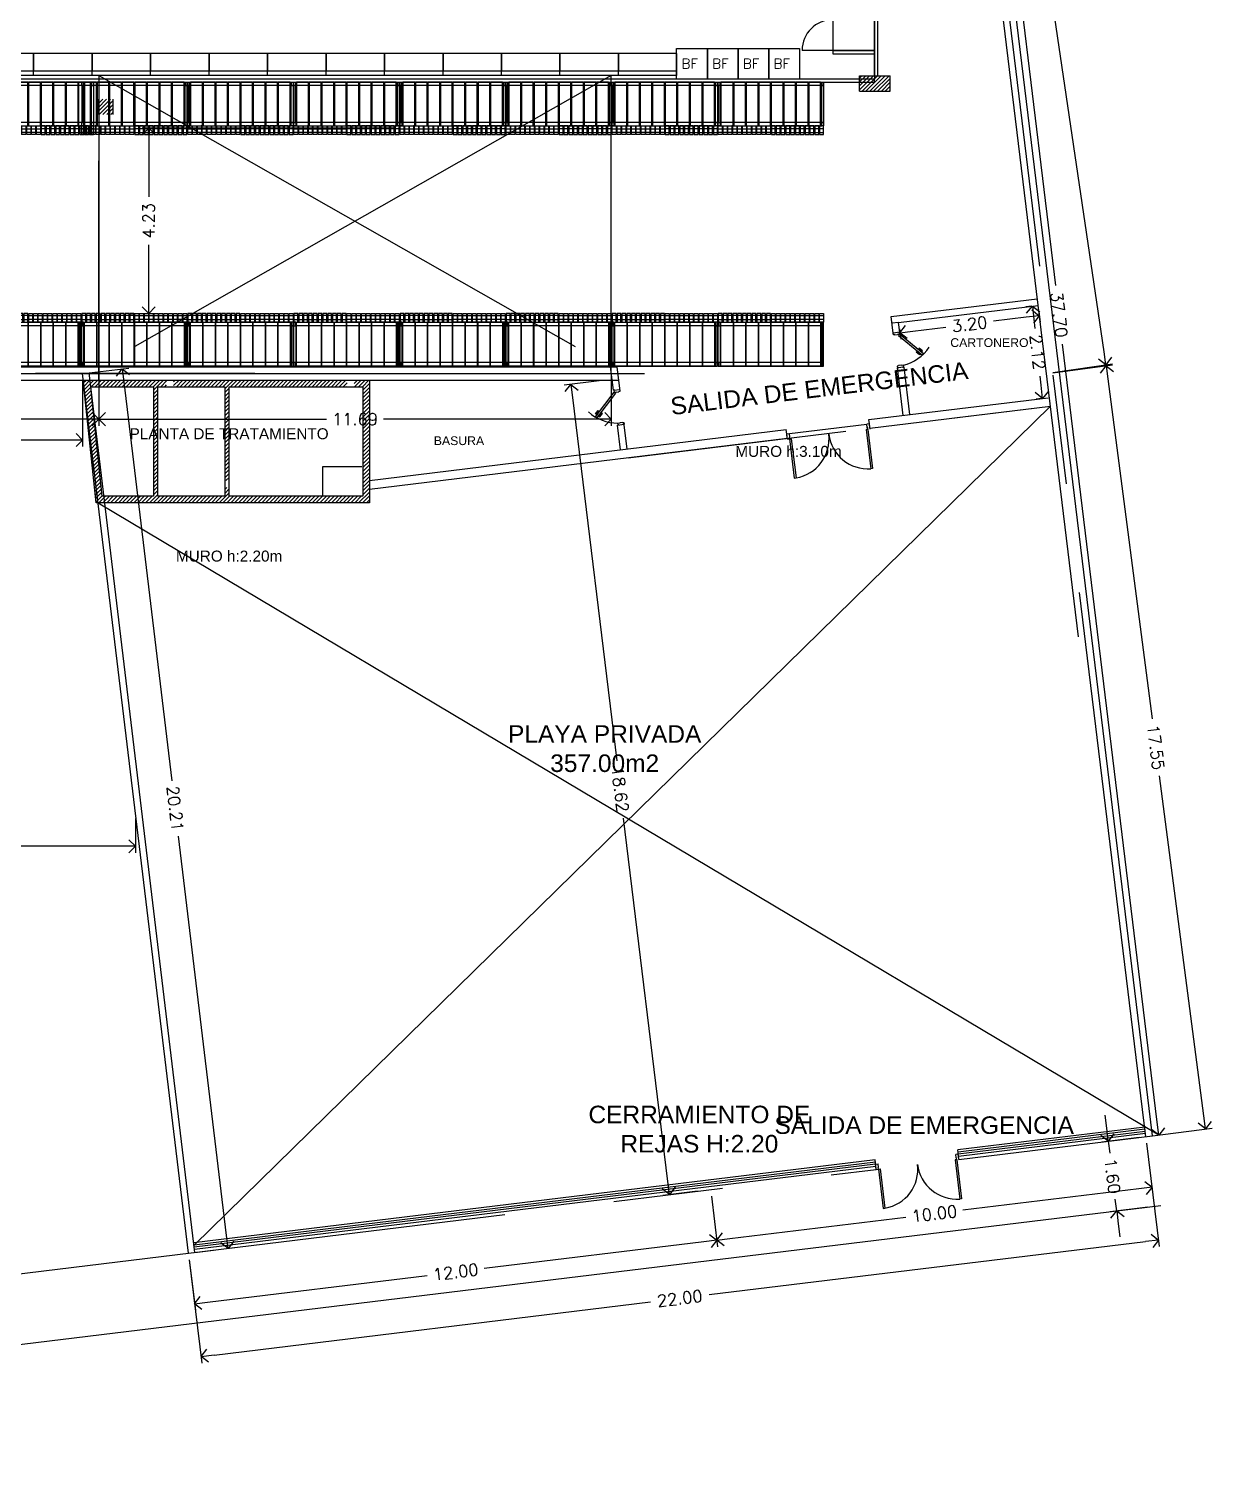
# Model space of a CAD drawing. Extents: x 26 to 214, y -151 to 101.
# Drawn here: x 170.16 to 197.15, y -151.23 to -118.26 of the extents above; entities that cross this region are included whole.
import ezdxf
from ezdxf.enums import TextEntityAlignment as Align

# ---------------------------------------------------------------- set-up
doc = ezdxf.new("R2010")
doc.units = 0
doc.header["$LTSCALE"] = 10
doc.header["$MEASUREMENT"] = 0
for name, pattern in [('CENTER', [2, 1.25, -0.25, 0.25, -0.25]), ('DASHDOT', [1, 0.5, -0.25, 0, -0.25]), ('DASHED', [0.75, 0.5, -0.25]), ('HIDDEN', [0.375, 0.25, -0.125]), ('TRACKS', [0.3, 0.15, 0.15])]:
    doc.linetypes.add(name, pattern=pattern)
doc.layers.get('0').update_dxf_attribs({"linetype": 'CONTINUOUS'})
doc.layers.get('DEFPOINTS').update_dxf_attribs({"linetype": 'CONTINUOUS'})
for name, color, linetype in [('00-COTAS-PARCIALES', 1, 'CONTINUOUS'), ('00-ESCAL', 1, 'CONTINUOUS'), ('00-M-A-300', 6, 'CONTINUOUS'), ('00-PROY', 1, 'DASHED'), ('00-TEXTOS', 4, 'CONTINUOUS'), ('05 TXT', 7, 'CONTINUOUS'), ('10-COL', 6, 'CONTINUOUS'), ('2004-CARP-HOJAS-PUERTAS', 3, 'CONTINUOUS'), ('2004-CARP-MANO-ABRIR', 1, 'CONTINUOUS'), ('2004-CARP-MARC-PUERTAS', 3, 'CONTINUOUS'), ('2005-10 PANEL DE CAMARA', 4, 'CONTINUOUS'), ('2005-RACKS', 1, 'CONTINUOUS'), ('A-MUROS-FACHADA', 1, 'CONTINUOUS'), ('A-PUERTAS', 1, 'CONTINUOUS'), ('A-VENTANAS', 1, 'CONTINUOUS'), ('ALMACEN-G', 230, 'CONTINUOUS'), ('EJE-MEDIANERA-PA', 1, 'CENTER'), ('EJES', 6, 'DASHDOT'), ('EQUIPAMIENTO', 1, 'CONTINUOUS'), ('implantaciones', 7, 'TRACKS'), ('MONTACARGA', 2, 'CONTINUOUS'), ('PANEL-CAMARA', 4, 'CONTINUOUS'), ('PERECEDEROS-G', 103, 'CONTINUOUS'), ('SUPERF-COTAS', 1, 'CONTINUOUS'), ('SUPERF-EX-POLI', 2, 'CONTINUOUS'), ('X-CHECK-OUT', 1, 'CONTINUOUS')]:
    doc.layers.add(name, color=color, linetype=linetype)
doc.styles.add('ARIAL', font='arial.ttf')
doc.styles.add('GABY', font='arial.ttf')
doc.styles.add('ROMANS', font='romans.shx')
doc.styles.add('SIMPLEX2', font='ROMANS.SHX')
doc.dimstyles.new('COTA1502', dxfattribs={"dimscale": 1.5, "dimtxt": 0.18, "dimasz": 0.2, "dimexe": 0.1, "dimexo": 0.1, "dimgap": 0.09, "dimtad": 0, "dimzin": 0, "dimdsep": 46, "dimtxsty": 'ROMANS', "dimblk": 'OPEN90', "dimcen": 0.1, "dimclrd": 256, "dimclre": 256, "dimclrt": 2, "dimadec": 0, "dimazin": 0, "dimtfac": 1, "dimtix": 1, "dimtmove": 2, "dimatfit": 3, "dimldrblk": 'OPEN90', "dimfxl": 0, "dimtolj": 1, "dimtzin": 0, "dimarcsym": 0})

# ---------------------------------------------------------------- blocks, each defined once
blk = doc.blocks.new('_Open90')
at = {"color": 0, "linetype": 'ByBlock', "lineweight": -2}
for p, q in [((0, 0), (-1, 0)), ((-0.5, 0.5), (0, 0)), ((0, 0), (-0.5, -0.5))]:
    blk.add_line(p, q, dxfattribs=at)
blk = doc.blocks.new('*D59')
at = {"layer": '00-COTAS-PARCIALES', "lineweight": -2, "transparency": 16777216}
for p, q in [((191.414, -106.367), (193.573, -124.111)), ((195.896, -143.195), (193.736, -125.451))]:
    blk.add_line(p, q, dxfattribs=at)
at = {"layer": 'DEFPOINTS', "color": 0, "transparency": 16777216}
for p in [(191.378, -106.069), (195.932, -143.493), (195.932, -143.493)]:
    blk.add_point(p, dxfattribs=at)
at = {"layer": '00-COTAS-PARCIALES', "lineweight": -2, "transparency": 16777216, "xscale": 0.3, "yscale": 0.3, "zscale": 0.3}
for p, rotation in [((191.378, -106.069), 96.93869520786735), ((195.932, -143.493), 276.9386952078673)]:
    blk.add_blockref('_Open90', p, dxfattribs=dict(at, rotation=rotation))
at = {"layer": '00-COTAS-PARCIALES', "color": 2, "transparency": 16777216, "insert": (193.655, -124.781), "char_height": 0.27, "attachment_point": 5, "rotation": 276.9387, "style": 'ROMANS'}
blk.add_mtext('\\A1;37.70', dxfattribs=at)
blk = doc.blocks.new('*D57')
at = {"layer": '00-COTAS-PARCIALES', "lineweight": -2, "transparency": 16777216}
for p, q in [((148.752, -126.366), (148.752, -127.789)), ((171.382, -126.273), (171.382, -127.789)), ((149.052, -127.639), (159.392, -127.639)), ((171.082, -127.639), (160.742, -127.639))]:
    blk.add_line(p, q, dxfattribs=at)
at = {"layer": 'DEFPOINTS', "color": 0, "transparency": 16777216}
for p in [(148.752, -126.216), (171.382, -126.123), (148.752, -127.639)]:
    blk.add_point(p, dxfattribs=at)
at = {"layer": '00-COTAS-PARCIALES', "lineweight": -2, "transparency": 16777216, "xscale": 0.3, "yscale": 0.3, "zscale": 0.3, "rotation": 180}
blk.add_blockref('_Open90', (148.752, -127.639), dxfattribs=at)
at = {"layer": '00-COTAS-PARCIALES', "lineweight": -2, "transparency": 16777216, "xscale": 0.3, "yscale": 0.3, "zscale": 0.3}
blk.add_blockref('_Open90', (171.382, -127.639), dxfattribs=at)
at = {"layer": '00-COTAS-PARCIALES', "color": 2, "transparency": 16777216, "insert": (160.067, -127.639), "char_height": 0.27, "attachment_point": 5, "style": 'ROMANS'}
blk.add_mtext('\\A1;22.63', dxfattribs=at)
blk = doc.blocks.new('*D55')
at = {"layer": '00-COTAS-PARCIALES', "lineweight": -2, "transparency": 16777216}
for p, q in [((148.752, -135.633), (148.752, -137.056)), ((172.585, -136.273), (172.585, -137.056)), ((149.052, -136.906), (159.994, -136.906)), ((172.285, -136.906), (161.344, -136.906))]:
    blk.add_line(p, q, dxfattribs=at)
at = {"layer": 'DEFPOINTS', "color": 0, "transparency": 16777216}
for p in [(148.752, -135.483), (172.585, -136.123), (148.752, -136.906)]:
    blk.add_point(p, dxfattribs=at)
at = {"layer": '00-COTAS-PARCIALES', "lineweight": -2, "transparency": 16777216, "xscale": 0.3, "yscale": 0.3, "zscale": 0.3, "rotation": 180}
blk.add_blockref('_Open90', (148.752, -136.906), dxfattribs=at)
at = {"layer": '00-COTAS-PARCIALES', "lineweight": -2, "transparency": 16777216, "xscale": 0.3, "yscale": 0.3, "zscale": 0.3}
blk.add_blockref('_Open90', (172.585, -136.906), dxfattribs=at)
at = {"layer": '00-COTAS-PARCIALES', "color": 2, "transparency": 16777216, "insert": (160.669, -136.906), "char_height": 0.27, "attachment_point": 5, "style": 'ROMANS'}
blk.add_mtext('\\A1;23.83', dxfattribs=at)
blk = doc.blocks.new('*D8')
at = {"layer": 'DEFPOINTS', "color": 0, "transparency": 16777216}
for p in [(171.752, -125.973), (171.752, -127.164), (151.752, -129.729)]:
    blk.add_point(p, dxfattribs=at)
at = {"layer": 'SUPERF-COTAS', "lineweight": -2, "transparency": 16777216}
for p, q in [((171.752, -126.123), (171.752, -127.314)), ((151.752, -129.579), (151.752, -127.014)), ((152.052, -127.164), (161.077, -127.164)), ((171.452, -127.164), (162.427, -127.164))]:
    blk.add_line(p, q, dxfattribs=at)
at = {"layer": 'SUPERF-COTAS', "lineweight": -2, "transparency": 16777216, "xscale": 0.3, "yscale": 0.3, "zscale": 0.3, "rotation": 180}
blk.add_blockref('_Open90', (151.752, -127.164), dxfattribs=at)
at = {"layer": 'SUPERF-COTAS', "lineweight": -2, "transparency": 16777216, "xscale": 0.3, "yscale": 0.3, "zscale": 0.3}
blk.add_blockref('_Open90', (171.752, -127.164), dxfattribs=at)
at = {"layer": 'SUPERF-COTAS', "color": 2, "transparency": 16777216, "insert": (161.752, -127.164), "char_height": 0.27, "attachment_point": 5, "style": 'ROMANS'}
blk.add_mtext('\\A1;20.00', dxfattribs=at)
blk = doc.blocks.new('*D4')
at = {"layer": 'DEFPOINTS', "color": 0, "transparency": 16777216}
for p in [(191.782, -106.003), (190.423, -106.203), (193.365, -126.123)]:
    blk.add_point(p, dxfattribs=at)
at = {"layer": 'SUPERF-COTAS', "lineweight": -2, "transparency": 16777216}
for p, q in [((190.572, -106.181), (191.931, -105.981)), ((191.826, -106.299), (193.154, -115.288)), ((194.68, -125.626), (193.353, -116.637)), ((193.513, -126.101), (194.872, -125.9))]:
    blk.add_line(p, q, dxfattribs=at)
at = {"layer": 'SUPERF-COTAS', "lineweight": -2, "transparency": 16777216, "xscale": 0.3, "yscale": 0.3, "zscale": 0.3}
for p, rotation in [((191.782, -106.003), 98.40084808204362), ((194.724, -125.922), 278.4008480820436)]:
    blk.add_blockref('_Open90', p, dxfattribs=dict(at, rotation=rotation))
at = {"layer": 'SUPERF-COTAS', "color": 2, "transparency": 16777216, "insert": (193.253, -115.962), "char_height": 0.27, "attachment_point": 5, "rotation": 278.4008, "style": 'ROMANS'}
blk.add_mtext('\\A1;20.14', dxfattribs=at)
blk = doc.blocks.new('*D131')
at = {"layer": '00-COTAS-PARCIALES', "lineweight": -2, "transparency": 16777216}
for p, q in [((195.477, -144.719), (191.462, -145.207)), ((186.146, -145.854), (190.16, -145.366))]:
    blk.add_line(p, q, dxfattribs=at)
at = {"layer": 'DEFPOINTS', "color": 0, "transparency": 16777216}
for p in [(195.775, -144.682), (195.775, -144.682), (185.848, -145.89)]:
    blk.add_point(p, dxfattribs=at)
at = {"layer": '00-COTAS-PARCIALES', "lineweight": -2, "transparency": 16777216, "xscale": 0.3, "yscale": 0.3, "zscale": 0.3}
for p, rotation in [((195.775, -144.682), 6.938695207867167), ((185.848, -145.89), 186.9386952078672)]:
    blk.add_blockref('_Open90', p, dxfattribs=dict(at, rotation=rotation))
at = {"layer": '00-COTAS-PARCIALES', "color": 2, "transparency": 16777216, "insert": (190.811, -145.286), "char_height": 0.27, "attachment_point": 5, "rotation": 6.9387, "style": 'ROMANS'}
blk.add_mtext('\\A1;10.00', dxfattribs=at)
blk = doc.blocks.new('*D132')
at = {"layer": '00-COTAS-PARCIALES', "lineweight": -2, "transparency": 16777216}
for p, q in [((183.161, -126.291), (182.37, -126.387)), ((182.555, -126.667), (183.564, -134.959)), ((184.732, -144.553), (183.722, -136.261)), ((185.41, -144.773), (184.619, -144.869))]:
    blk.add_line(p, q, dxfattribs=at)
at = {"layer": 'DEFPOINTS', "color": 0, "transparency": 16777216}
for p in [(183.309, -126.273), (184.768, -144.851), (185.559, -144.755)]:
    blk.add_point(p, dxfattribs=at)
at = {"layer": '00-COTAS-PARCIALES', "lineweight": -2, "transparency": 16777216, "xscale": 0.3, "yscale": 0.3, "zscale": 0.3}
for p, rotation in [((182.519, -126.369), 96.9386952078673), ((184.768, -144.851), 276.9386952078673)]:
    blk.add_blockref('_Open90', p, dxfattribs=dict(at, rotation=rotation))
at = {"layer": '00-COTAS-PARCIALES', "color": 2, "transparency": 16777216, "insert": (183.643, -135.61), "char_height": 0.27, "attachment_point": 5, "rotation": 276.9387, "style": 'ROMANS'}
blk.add_mtext('\\A1;18.62', dxfattribs=at)
blk = doc.blocks.new('*D133')
at = {"layer": '00-COTAS-PARCIALES', "lineweight": -2, "transparency": 16777216}
for p, q in [((195.652, -143.678), (195.94, -146.036)), ((195.624, -145.924), (185.672, -147.135)), ((173.814, -146.336), (174.101, -148.694)), ((174.38, -148.509), (184.332, -147.298))]:
    blk.add_line(p, q, dxfattribs=at)
at = {"layer": 'DEFPOINTS', "color": 0, "transparency": 16777216}
for p in [(195.634, -143.529), (195.921, -145.887), (173.795, -146.187)]:
    blk.add_point(p, dxfattribs=at)
at = {"layer": '00-COTAS-PARCIALES', "lineweight": -2, "transparency": 16777216, "xscale": 0.3, "yscale": 0.3, "zscale": 0.3}
for p, rotation in [((195.921, -145.887), 6.938695207867435), ((174.083, -148.545), 186.9386952078675)]:
    blk.add_blockref('_Open90', p, dxfattribs=dict(at, rotation=rotation))
at = {"layer": '00-COTAS-PARCIALES', "color": 2, "transparency": 16777216, "insert": (185.002, -147.216), "char_height": 0.27, "attachment_point": 5, "rotation": 6.9387, "style": 'ROMANS'}
blk.add_mtext('\\A1;22.00', dxfattribs=at)
blk = doc.blocks.new('*D134')
at = {"layer": '00-COTAS-PARCIALES', "lineweight": -2, "transparency": 16777216}
for p, q in [((171.531, -126.105), (172.434, -125.997)), ((172.321, -126.312), (173.416, -135.414)), ((174.663, -145.78), (173.568, -136.678)), ((173.944, -146.169), (174.848, -146.06))]:
    blk.add_line(p, q, dxfattribs=at)
at = {"layer": 'DEFPOINTS', "color": 0, "transparency": 16777216}
for p in [(171.382, -126.123), (172.286, -126.014), (173.795, -146.187)]:
    blk.add_point(p, dxfattribs=at)
at = {"layer": '00-COTAS-PARCIALES', "lineweight": -2, "transparency": 16777216, "xscale": 0.3, "yscale": 0.3, "zscale": 0.3}
for p, rotation in [((172.286, -126.014), 96.85837815689598), ((174.699, -146.078), 276.858378156896)]:
    blk.add_blockref('_Open90', p, dxfattribs=dict(at, rotation=rotation))
at = {"layer": '00-COTAS-PARCIALES', "color": 2, "transparency": 16777216, "insert": (173.492, -136.046), "char_height": 0.27, "attachment_point": 5, "rotation": 276.8584, "style": 'ROMANS'}
blk.add_mtext('\\A1;20.21', dxfattribs=at)
blk = doc.blocks.new('*D135')
at = {"layer": '00-COTAS-PARCIALES', "lineweight": -2, "transparency": 16777216}
for p, q in [((185.726, -144.886), (185.866, -146.039)), ((185.55, -145.927), (180.543, -146.536)), ((173.814, -146.336), (173.954, -147.489)), ((174.234, -147.304), (179.241, -146.695))]:
    blk.add_line(p, q, dxfattribs=at)
at = {"layer": 'DEFPOINTS', "color": 0, "transparency": 16777216}
for p in [(185.708, -144.737), (173.795, -146.187), (173.936, -147.34)]:
    blk.add_point(p, dxfattribs=at)
at = {"layer": '00-COTAS-PARCIALES', "lineweight": -2, "transparency": 16777216, "xscale": 0.3, "yscale": 0.3, "zscale": 0.3}
for p, rotation in [((185.848, -145.89), 6.938695207867482), ((173.936, -147.34), 186.9386952078675)]:
    blk.add_blockref('_Open90', p, dxfattribs=dict(at, rotation=rotation))
at = {"layer": '00-COTAS-PARCIALES', "color": 2, "transparency": 16777216, "insert": (179.892, -146.615), "char_height": 0.27, "attachment_point": 5, "rotation": 6.9387, "style": 'ROMANS'}
blk.add_mtext('\\A1;12.00', dxfattribs=at)
blk = doc.blocks.new('*D136')
at = {"layer": 'DEFPOINTS', "color": 0, "transparency": 16777216}
for p in [(171.752, -125.973), (183.442, -125.973), (183.442, -127.164)]:
    blk.add_point(p, dxfattribs=at)
at = {"layer": 'SUPERF-COTAS', "lineweight": -2, "transparency": 16777216}
for p, q in [((171.752, -126.123), (171.752, -127.314)), ((183.442, -126.123), (183.442, -127.314)), ((172.052, -127.164), (176.948, -127.164)), ((183.142, -127.164), (178.247, -127.164))]:
    blk.add_line(p, q, dxfattribs=at)
at = {"layer": 'SUPERF-COTAS', "lineweight": -2, "transparency": 16777216, "xscale": 0.3, "yscale": 0.3, "zscale": 0.3, "rotation": 180}
blk.add_blockref('_Open90', (171.752, -127.164), dxfattribs=at)
at = {"layer": 'SUPERF-COTAS', "lineweight": -2, "transparency": 16777216, "xscale": 0.3, "yscale": 0.3, "zscale": 0.3}
blk.add_blockref('_Open90', (183.442, -127.164), dxfattribs=at)
at = {"layer": 'SUPERF-COTAS', "color": 2, "transparency": 16777216, "insert": (177.597, -127.164), "char_height": 0.27, "attachment_point": 5, "style": 'ROMANS'}
blk.add_mtext('\\A1;11.69', dxfattribs=at)
blk = doc.blocks.new('*D137')
at = {"layer": 'DEFPOINTS', "color": 0, "transparency": 16777216}
for p in [(172.889, -120.523), (178.622, -120.523), (172.332, -124.753)]:
    blk.add_point(p, dxfattribs=at)
at = {"layer": 'SUPERF-COTAS', "lineweight": -2, "transparency": 16777216}
for p, q in [((178.472, -120.523), (172.739, -120.523)), ((172.889, -120.823), (172.889, -122.092)), ((172.889, -124.453), (172.889, -123.184)), ((172.482, -124.753), (173.039, -124.753))]:
    blk.add_line(p, q, dxfattribs=at)
at = {"layer": 'SUPERF-COTAS', "lineweight": -2, "transparency": 16777216, "xscale": 0.3, "yscale": 0.3, "zscale": 0.3}
for p, rotation in [((172.889, -120.523), 90), ((172.889, -124.753), 270)]:
    blk.add_blockref('_Open90', p, dxfattribs=dict(at, rotation=rotation))
at = {"layer": 'SUPERF-COTAS', "color": 2, "transparency": 16777216, "insert": (172.889, -122.638), "char_height": 0.27, "attachment_point": 5, "rotation": 90, "style": 'ROMANS'}
blk.add_mtext('\\A1;4.23', dxfattribs=at)
blk = doc.blocks.new('*D138')
at = {"layer": 'DEFPOINTS', "color": 0, "transparency": 16777216}
for p in [(193.365, -126.123), (194.727, -125.945), (195.634, -143.529)]:
    blk.add_point(p, dxfattribs=at)
at = {"layer": 'SUPERF-COTAS', "lineweight": -2, "transparency": 16777216}
for p, q in [((193.514, -126.104), (194.876, -125.926)), ((194.766, -126.243), (195.777, -133.998)), ((196.958, -143.054), (195.947, -135.299)), ((195.783, -143.509), (197.145, -143.332))]:
    blk.add_line(p, q, dxfattribs=at)
at = {"layer": 'SUPERF-COTAS', "lineweight": -2, "transparency": 16777216, "xscale": 0.3, "yscale": 0.3, "zscale": 0.3}
for p, rotation in [((194.727, -125.945), 97.42832276252513), ((196.997, -143.351), 277.4283227625251)]:
    blk.add_blockref('_Open90', p, dxfattribs=dict(at, rotation=rotation))
at = {"layer": 'SUPERF-COTAS', "color": 2, "transparency": 16777216, "insert": (195.862, -134.648), "char_height": 0.27, "attachment_point": 5, "rotation": 277.4283, "style": 'ROMANS'}
blk.add_mtext('\\A1;17.55', dxfattribs=at)
blk = doc.blocks.new('RACK MAYORISTA')
at = {"layer": '2005-RACKS'}
for points in [[(0.2, 2.31), (0, 2.31), (0, 2.4), (0.2, 2.4)], [(1.2, 2.064), (0.2, 2.064), (0.2, 2.334), (1.2, 2.334)], [(0.28, 2.36), (1.12, 2.36), (1.12, 2.4), (0.28, 2.4)], [(0.2, 2.2), (0, 2.2), (0, 2.29), (0.2, 2.29)], [(0.2, 2.09), (0, 2.09), (0, 2.18), (0.2, 2.18)], [(0.2, 1.98), (0, 1.98), (0, 2.07), (0.2, 2.07)], [(1.2, 1.779), (0.2, 1.779), (0.2, 2.049), (1.2, 2.049)], [(0.2, 1.87), (0, 1.87), (0, 1.96), (0.2, 1.96)], [(0.2, 1.76), (0, 1.76), (0, 1.85), (0.2, 1.85)], [(0.2, 1.65), (0, 1.65), (0, 1.74), (0.2, 1.74)], [(1.2, 1.493), (0.2, 1.493), (0.2, 1.763), (1.2, 1.763)], [(0.2, 1.54), (0, 1.54), (0, 1.63), (0.2, 1.63)], [(0.2, 1.43), (0, 1.43), (0, 1.52), (0.2, 1.52)], [(0.2, 1.32), (0, 1.32), (0, 1.41), (0.2, 1.41)], [(1.2, 1.208), (0.2, 1.208), (0.2, 1.478), (1.2, 1.478)], [(0.2, 1.21), (0, 1.21), (0, 1.3), (0.2, 1.3)], [(0.2, 1.19), (0, 1.19), (0, 1.1), (0.2, 1.1)], [(0.2, 1.08), (0, 1.08), (0, 0.99), (0.2, 0.99)], [(1.2, 0.922), (0.2, 0.922), (0.2, 1.192), (1.2, 1.192)], [(0.2, 0.97), (0, 0.97), (0, 0.88), (0.2, 0.88)], [(0.2, 0.86), (0, 0.86), (0, 0.77), (0.2, 0.77)], [(0.2, 0.75), (0, 0.75), (0, 0.66), (0.2, 0.66)], [(1.2, 0.637), (0.2, 0.637), (0.2, 0.907), (1.2, 0.907)], [(0.2, 0.64), (0, 0.64), (0, 0.55), (0.2, 0.55)], [(0.2, 0.53), (0, 0.53), (0, 0.44), (0.2, 0.44)], [(0.2, 0.42), (0, 0.42), (0, 0.33), (0.2, 0.33)], [(1.2, 0.351), (0.2, 0.351), (0.2, 0.621), (1.2, 0.621)], [(1.2, 0.061), (0.2, 0.061), (0.2, 0.336), (1.2, 0.336)], [(0.2, 0.31), (0, 0.31), (0, 0.22), (0.2, 0.22)], [(0.2, 0.2), (0, 0.2), (0, 0.11), (0.2, 0.11)], [(0.2, 0.09), (0, 0.09), (0, 0), (0.2, 0)], [(0.28, 0.04), (1.12, 0.04), (1.12, 0), (0.28, 0)]]:
    blk.add_lwpolyline(points, close=True, dxfattribs=at)
at = {"layer": '2005-RACKS', "linetype": 'HIDDEN'}
for points in [[(0.045, 1.21), (0.045, 2.4), (0.135, 2.4), (0.135, 1.21)], [(0.2, 2.36), (0.28, 2.36), (0.28, 0.04), (0.2, 0.04)], [(1.2, 2.36), (1.12, 2.36), (1.12, 0.04), (1.2, 0.04)], [(0.045, 1.19), (0.045, 0), (0.135, 0), (0.135, 1.19)]]:
    blk.add_lwpolyline(points, close=True, dxfattribs=at)
at = {"layer": '2005-RACKS', "color": 2}
for points in [[(0.2, 2.36), (0.28, 2.36), (0.28, 2.4), (0.2, 2.4)], [(1.12, 2.36), (1.2, 2.36), (1.2, 2.4), (1.12, 2.4)], [(0.2, 0), (0.28, 0), (0.28, 0.04), (0.2, 0.04)], [(1.12, 0), (1.2, 0), (1.2, 0.04), (1.12, 0.04)]]:
    blk.add_lwpolyline(points, close=True, dxfattribs=at)
at = {"layer": '2005-RACKS'}
for p in [(0.2, 2.05), (0.2, 0.345), (0.2, 0.315)]:
    blk.add_point(p, dxfattribs=at)
blk = doc.blocks.new('*D168')
at = {"lineweight": -2, "transparency": 16777216}
for p, q in [((194.741, -143.335), (194.704, -143.038)), ((195.485, -143.547), (194.628, -143.651)), ((194.777, -143.633), (194.81, -143.904)), ((194.97, -145.221), (194.937, -144.951)), ((195.679, -145.135), (194.821, -145.24)), ((195.006, -145.519), (195.043, -145.817))]:
    blk.add_line(p, q, dxfattribs=at)
at = {"layer": 'DEFPOINTS', "color": 0, "transparency": 16777216}
for p in [(194.777, -143.633), (195.634, -143.529), (195.828, -145.117)]:
    blk.add_point(p, dxfattribs=at)
at = {"lineweight": -2, "transparency": 16777216, "xscale": 0.3, "yscale": 0.3, "zscale": 0.3}
for p, rotation in [((194.777, -143.633), 276.9386952078668), ((194.97, -145.221), 96.93869520786683)]:
    blk.add_blockref('_Open90', p, dxfattribs=dict(at, rotation=rotation))
at = {"color": 2, "transparency": 16777216, "insert": (194.873, -144.427), "char_height": 0.27, "attachment_point": 5, "rotation": 276.9387, "style": 'ROMANS'}
blk.add_mtext('\\A1;1.60', dxfattribs=at)
blk = doc.blocks.new('*D170')
at = {"layer": '00-COTAS-PARCIALES', "lineweight": -2, "transparency": 16777216}
for p, q in [((193.027, -124.586), (192.898, -124.6)), ((193.08, -124.882), (193.103, -125.093)), ((193.246, -126.39), (193.223, -126.179)), ((193.258, -126.691), (193.13, -126.705))]:
    blk.add_line(p, q, dxfattribs=at)
at = {"layer": 'DEFPOINTS', "color": 0, "transparency": 16777216}
for p in [(193.176, -124.569), (193.279, -126.689), (193.408, -126.674)]:
    blk.add_point(p, dxfattribs=at)
at = {"layer": '00-COTAS-PARCIALES', "lineweight": -2, "transparency": 16777216, "xscale": 0.3, "yscale": 0.3, "zscale": 0.3}
for p, rotation in [((193.047, -124.583), 96.28024352076369), ((193.279, -126.689), 276.2802435207637)]:
    blk.add_blockref('_Open90', p, dxfattribs=dict(at, rotation=rotation))
at = {"layer": '00-COTAS-PARCIALES', "color": 2, "transparency": 16777216, "insert": (193.163, -125.636), "char_height": 0.27, "attachment_point": 5, "rotation": 276.2802, "style": 'ROMANS'}
blk.add_mtext('\\A1;2.12', dxfattribs=at)
blk = doc.blocks.new('*D171')
at = {"layer": '00-COTAS-PARCIALES', "lineweight": -2, "transparency": 16777216}
for p, q in [((192.907, -124.84), (192.156, -124.931)), ((193.194, -124.718), (193.223, -124.953)), ((190.013, -125.105), (190.042, -125.34)), ((190.321, -125.154), (191.072, -125.063))]:
    blk.add_line(p, q, dxfattribs=at)
at = {"layer": 'DEFPOINTS', "color": 0, "transparency": 16777216}
for p in [(193.176, -124.569), (193.204, -124.804), (189.995, -124.956)]:
    blk.add_point(p, dxfattribs=at)
at = {"layer": '00-COTAS-PARCIALES', "lineweight": -2, "transparency": 16777216, "xscale": 0.3, "yscale": 0.3, "zscale": 0.3}
for p, rotation in [((193.204, -124.804), 6.938695207868261), ((190.024, -125.191), 186.9386952078682)]:
    blk.add_blockref('_Open90', p, dxfattribs=dict(at, rotation=rotation))
at = {"layer": '00-COTAS-PARCIALES', "color": 2, "transparency": 16777216, "insert": (191.614, -124.997), "char_height": 0.27, "attachment_point": 5, "rotation": 6.9387, "style": 'ROMANS'}
blk.add_mtext('\\A1;3.20', dxfattribs=at)
blk = doc.blocks.new('PARED 60')
for p, q in [((0, 1.334), (0.1, 1.334)), ((0, 1.334), (0, 0)), ((0.1, 1.334), (0.1, 0)), ((0.1, 1.334), (0.5, 1.334)), ((0.5, 1.334), (0.5, 0)), ((0, 0), (0.1, 0)), ((0.5, 0), (0.1, 0))]:
    blk.add_line(p, q)
blk = doc.blocks.new('4puertas')
for p, q in [((584.114, 532.358), (584.114, 533.058)), ((584.914, 532.358), (584.914, 533.058)), ((585.714, 532.358), (585.714, 533.058)), ((586.514, 532.358), (586.514, 533.058)), ((587.314, 532.358), (587.314, 533.058))]:
    blk.add_line(p, q)
blk.add_lwpolyline([(584.11, 531.408), (588.034, 531.408), (588.034, 532.358), (584.11, 532.358)], close=True)
for centre in [(584.114, 532.358), (584.914, 532.358), (585.714, 532.358), (586.514, 532.358), (587.314, 532.358)]:
    blk.add_arc(centre, 0.7, 0, 90)
at = {"layer": 'implantaciones', "style": 'ROMANS', "width": 0.85}
blk.add_text('GIANT 5P', height=0.2394, rotation=0.0001, dxfattribs=at).set_placement((585.432, 531.72), align=Align.CENTER)

msp = doc.modelspace()

# ---------------------------------------------------------------- hatches: boundary and pattern name
at = {"layer": '10-COL'}
h = msp.add_hatch(dxfattribs=at)
h.set_pattern_fill('ANSI31', color=1, scale=0.5, style=0)
h.set_pattern_definition([(45, (123.6715, -112.601356), (-0.044194174, 0.044194174), [])])
h.paths.add_polyline_path([(189.102, -119.329), (189.802, -119.329), (189.802, -119.679), (189.102, -119.679)])
h = msp.add_hatch(dxfattribs=at)
h.set_pattern_fill('ANSI31', color=1, scale=0.5, style=0)
h.set_pattern_definition([(45, (123.6715, -112.601356), (-0.044194174, 0.044194174), [])])
h.paths.add_polyline_path([(189.102, -119.329), (189.802, -119.329), (189.802, -119.679), (189.102, -119.679)])
h = msp.add_hatch(dxfattribs=at)
h.set_pattern_fill('ANSI31', color=1, scale=0.5, style=0)
h.set_pattern_definition([(45, (118.89861, -123.48857), (-0.044194174, 0.044194174), [])])
h.paths.add_polyline_path([(171.729, -119.866), (172.079, -119.866), (172.079, -120.216), (171.729, -120.216)])
h = msp.add_hatch(dxfattribs=at)
h.set_pattern_fill('ANSI31', color=1, scale=0.5, style=0)
h.set_pattern_definition([(45, (121.4715, -104.845356), (-0.044194174, 0.044194174), [])])
h.paths.add_polyline_path([(177.774, -128.923), (174.724, -128.923), (174.724, -128.723), (174.624, -128.723), (174.624, -128.923), (173.099, -128.923), (173.099, -126.423), (173.299, -126.423), (173.299, -126.273), (171.4, -126.273), (171.695, -129.073), (177.924, -129.073), (177.924, -126.273), (177.574, -126.273), (177.574, -126.423), (177.774, -126.423)])
h.paths.add_polyline_path([(172.999, -128.923), (171.83, -128.923), (171.567, -126.423), (172.999, -126.423)], flags=16)
h.paths.add_polyline_path([(177.414, -126.423), (177.414, -126.273), (173.459, -126.273), (173.459, -126.423), (174.624, -126.423), (174.624, -128.563), (174.724, -128.563), (174.724, -126.423)], flags=17)
h.paths.add_polyline_path([(172.776, -127.062), (172.776, -128.47), (172.138, -128.47), (172.138, -127.062)], flags=8)

# ---------------------------------------------------------------- linework, layer by layer
for p, q in [((189.995, -124.956, -0.318), (189.846, -124.974, -0.318)), ((145.637, -151.225), (195.977, -145.099))]:
    msp.add_line(p, q)
at = {"color": 2}
for p, q in [((193.456, -126.87), (173.924, -146)), ((171.737, -129.073), (195.929, -143.49))]:
    msp.add_line(p, q, dxfattribs=at)
at = {"elevation": -0.318}
for points in [[(189.873, -125.199), (189.828, -124.825), (193.158, -124.42)], [(190.022, -125.18), (189.995, -124.956), (193.176, -124.569)], [(190.102, -127.077), (189.97, -125.994)], [(190.251, -127.059), (190.119, -125.976)]]:
    msp.add_lwpolyline(points, dxfattribs=at)
at = {"layer": '00-ESCAL'}
for p, q in [((190.022, -125.18, -0.318), (189.873, -125.199, -0.318)), ((190.119, -125.976, -0.318), (189.97, -125.994, -0.318)), ((183.489, -126.503, 25.002), (183.638, -126.485, 25.002)), ((183.585, -127.299, 25.002), (183.734, -127.281, 25.002))]:
    msp.add_line(p, q, dxfattribs=at)
at = {"layer": '00-M-A-300'}
for p, q in [((195.783, -143.511), (191.251, -106.273)), ((194.096, -132.131), (192.354, -117.815)), ((148.752, -125.973), (183.575, -125.973, 24.254)), ((173.795, -146.187), (171.382, -126.123)), ((173.944, -146.169), (171.531, -126.105)), ((148.752, -126.273), (183.612, -126.273, 24.518)), ((189.318, -127.172, -54.139), (193.408, -126.674, -0.318)), ((189.342, -127.371, -54.139), (193.456, -126.87)), ((177.924, -128.559, -204.07), (187.432, -127.402, -78.959)), ((177.924, -128.76, -204.388), (187.456, -127.6, -78.959))]:
    msp.add_line(p, q, dxfattribs=at)
at = {"layer": '00-M-A-300', "color": 1}
for p, q in [((177.749, -128.25), (176.851, -128.25)), ((176.851, -128.25), (176.851, -128.923))]:
    msp.add_line(p, q, dxfattribs=at)
at = {"layer": '00-M-A-300', "elevation": 25.002}
for points in [[(183.489, -126.503), (183.424, -125.973)], [(183.643, -126.528), (183.575, -125.973)], [(183.803, -127.843), (183.729, -127.238)], [(183.654, -127.861), (183.585, -127.299)]]:
    msp.add_lwpolyline(points, dxfattribs=at)
at = {"layer": '00-M-A-300'}
msp.add_lwpolyline([(177.924, -126.273), (177.924, -129.073), (171.695, -129.073), (171.398, -126.273)], dxfattribs=at)
for points in [[(171.83, -128.923), (171.567, -126.423), (172.999, -126.423), (172.999, -128.923)], [(173.099, -126.423), (174.624, -126.423), (174.624, -128.923), (173.099, -128.923)], [(174.724, -126.423), (177.774, -126.423), (177.774, -128.923), (174.724, -128.923)]]:
    msp.add_lwpolyline(points, close=True, dxfattribs=at)
at = {"layer": '00-PROY'}
for p, q in [((171.752, -126.273), (171.752, -119.323)), ((171.752, -119.473), (183.442, -119.473)), ((183.442, -126.123), (184.198, -126.123)), ((183.827, -128.042), (193.456, -126.87))]:
    msp.add_line(p, q, dxfattribs=at)
at = {"layer": '10-COL'}
for p, q in [((189.102, -119.679), (189.102, -119.329)), ((189.102, -119.329), (189.802, -119.329)), ((189.102, -119.679), (189.102, -119.329)), ((189.102, -119.329), (189.802, -119.329)), ((189.802, -119.679), (189.802, -119.329)), ((189.802, -119.679), (189.802, -119.329)), ((171.729, -120.216), (171.729, -119.866)), ((172.079, -120.216), (172.079, -119.866)), ((189.102, -119.679), (189.802, -119.679)), ((189.102, -119.679), (189.802, -119.679))]:
    msp.add_line(p, q, dxfattribs=at)
at = {"layer": '2004-CARP-HOJAS-PUERTAS'}
for points, elevation in [([(190.018, -125.224), (189.993, -125.255), (190.539, -125.702), (190.563, -125.671)], -0.318), ([(183.504, -126.545), (183.535, -126.569), (183.112, -127.134), (183.081, -127.11)], 25.002)]:
    msp.add_lwpolyline(points, close=True, dxfattribs=dict(at, elevation=elevation))
at = {"layer": '2004-CARP-HOJAS-PUERTAS', "color": 1}
for points, elevation in [([(190.523, -125.628), (190.543, -125.603), (190.467, -125.544), (190.46, -125.553), (190.523, -125.603), (190.511, -125.619)], -0.318), ([(190.489, -125.672), (190.469, -125.698), (190.393, -125.638), (190.401, -125.629), (190.464, -125.678), (190.476, -125.662)], -0.318), ([(190.47, -125.657), (190.475, -125.651), (190.5, -125.671), (190.495, -125.677)], -0.318), ([(190.504, -125.614), (190.5, -125.62), (190.525, -125.64), (190.53, -125.633)], -0.318), ([(183.11, -127.059), (183.084, -127.039), (183.144, -126.963), (183.153, -126.97), (183.104, -127.034), (183.119, -127.046)], 25.002), ([(183.124, -127.04), (183.131, -127.045), (183.111, -127.07), (183.105, -127.065)], 25.002), ([(183.168, -127.074), (183.162, -127.069), (183.142, -127.094), (183.148, -127.099)], 25.002), ([(183.153, -127.093), (183.179, -127.113), (183.238, -127.037), (183.229, -127.029), (183.179, -127.093), (183.163, -127.08)], 25.002)]:
    msp.add_lwpolyline(points, close=True, dxfattribs=dict(at, elevation=elevation))
at = {"layer": '2004-CARP-MANO-ABRIR'}
for centre, start, end in [((189.867, -124.971, -0.318), 283.8227, 326.2577), ((183.589, -126.263, 25.002), 227.6197, 270.0546)]:
    msp.add_arc(centre, 0.992, start, end, dxfattribs=at)
at = {"layer": '2004-CARP-MARC-PUERTAS'}
for points, elevation in [([(189.993, -125.186), (190.013, -125.184), (190.018, -125.224), (189.968, -125.23), (189.969, -125.24), (189.91, -125.247), (189.908, -125.237), (189.879, -125.241), (189.874, -125.2), (189.893, -125.198)], -0.318), ([(190.089, -125.977), (190.109, -125.975), (190.104, -125.934), (190.054, -125.941), (190.053, -125.931), (189.994, -125.938), (189.995, -125.948), (189.965, -125.951), (189.97, -125.992), (189.99, -125.989)], -0.318), ([(183.519, -126.502), (183.499, -126.504), (183.504, -126.545), (183.553, -126.539), (183.554, -126.549), (183.614, -126.541), (183.613, -126.531), (183.643, -126.528), (183.638, -126.487), (183.618, -126.49)], 25.002), ([(183.615, -127.293), (183.595, -127.296), (183.59, -127.255), (183.64, -127.249), (183.639, -127.239), (183.698, -127.232), (183.699, -127.242), (183.729, -127.238), (183.734, -127.279), (183.714, -127.281)], 25.002)]:
    msp.add_lwpolyline(points, dxfattribs=dict(at, elevation=elevation))
at = {"layer": '2005-10 PANEL DE CAMARA'}
msp.add_line((189.442, -119.329, 28.9), (189.512, -119.329, 28.9), dxfattribs=at)
for points in [[(189.442, -119.329), (189.442, -103.688)], [(189.512, -103.68), (189.512, -119.329)]]:
    msp.add_lwpolyline(points, dxfattribs=at)
at = {"layer": 'A-MUROS-FACHADA'}
for p, q in [((189.33, -127.271, -51.341), (189.318, -127.172, -51.341)), ((187.458, -127.62, -51.341), (187.444, -127.501, -51.341)), ((189.342, -127.371, -51.341), (189.33, -127.271, -51.341)), ((189.344, -127.391, -51.341), (189.33, -127.271, -51.341)), ((195.62, -143.41), (195.608, -143.31)), ((191.369, -144.028, -51.341), (191.357, -143.929, -51.341)), ((191.371, -144.048, -51.341), (191.357, -143.929, -51.341)), ((189.485, -144.277, -51.341), (189.471, -144.158, -51.341))]:
    msp.add_line(p, q, dxfattribs=at)
at = {"layer": 'A-PUERTAS'}
for p, q in [((187.444, -127.501, -51.341), (187.503, -127.494, -51.341)), ((187.458, -127.62, -51.341), (187.444, -127.501, -51.341)), ((187.503, -127.494, -51.341), (189.27, -127.279, -51.341)), ((187.513, -127.573, -51.341), (187.503, -127.494, -51.341)), ((189.295, -127.397, -51.341), (189.255, -127.401, -51.341)), ((189.255, -127.401, -51.341), (189.363, -128.294, -51.341)), ((189.33, -127.271, -51.341), (189.27, -127.279, -51.341)), ((189.28, -127.358, -51.341), (189.27, -127.279, -51.341)), ((189.29, -127.357, -51.341), (189.28, -127.358, -51.341)), ((189.295, -127.397, -51.341), (189.29, -127.357, -51.341)), ((189.295, -127.397, -51.341), (189.403, -128.29, -51.341)), ((189.344, -127.391, -51.341), (189.33, -127.271, -51.341)), ((187.458, -127.62, -51.341), (187.508, -127.614, -51.341)), ((187.503, -127.574, -51.341), (187.513, -127.573, -51.341)), ((187.508, -127.614, -51.341), (187.503, -127.574, -51.341)), ((187.508, -127.614, -51.341), (187.547, -127.609, -51.341)), ((187.508, -127.614, -51.341), (187.616, -128.507, -51.341)), ((187.547, -127.609, -51.341), (187.656, -128.502, -51.341)), ((187.616, -128.507, -51.341), (187.656, -128.503, -51.341)), ((189.403, -128.29, -51.341), (189.364, -128.295, -51.341)), ((195.608, -143.31), (191.345, -143.829)), ((195.614, -143.36), (191.351, -143.879)), ((195.62, -143.41), (191.357, -143.929)), ((195.626, -143.459), (191.363, -143.978)), ((191.357, -143.929, -51.341), (191.297, -143.936, -51.341)), ((191.307, -144.015, -51.341), (191.297, -143.936, -51.341)), ((191.317, -144.014, -51.341), (191.307, -144.015, -51.341)), ((191.322, -144.054, -51.341), (191.317, -144.014, -51.341)), ((191.371, -144.048, -51.341), (191.345, -143.829, -51.341)), ((189.459, -144.059), (173.918, -145.95)), ((189.465, -144.108), (173.924, -146)), ((189.471, -144.158), (173.93, -146.049)), ((189.477, -144.208), (173.936, -146.099)), ((189.471, -144.158, -51.341), (189.53, -144.151, -51.341)), ((189.485, -144.277, -51.341), (189.471, -144.158, -51.341)), ((189.485, -144.277, -51.341), (189.535, -144.271, -51.341)), ((189.54, -144.23, -51.341), (189.53, -144.151, -51.341)), ((189.53, -144.231, -51.341), (189.54, -144.23, -51.341)), ((189.535, -144.271, -51.341), (189.53, -144.231, -51.341)), ((189.535, -144.271, -51.341), (189.575, -144.266, -51.341)), ((189.535, -144.271, -51.341), (189.644, -145.165, -51.341)), ((189.575, -144.266, -51.341), (189.683, -145.159, -51.341)), ((191.322, -144.054, -51.341), (191.282, -144.059, -51.341)), ((191.282, -144.059, -51.341), (191.391, -144.951, -51.341)), ((191.322, -144.054, -51.341), (191.43, -144.947, -51.341)), ((191.43, -144.947, -51.341), (191.391, -144.952, -51.341)), ((189.644, -145.165, -51.341), (189.683, -145.16, -51.341))]:
    msp.add_line(p, q, dxfattribs=at)
for centre, start, end in [((187.508, -127.614, -51.341), 279.486, 6.9387), ((189.295, -127.397, -51.341), 186.9387, 274.3914), ((189.535, -144.271, -51.341), 279.486, 6.9387), ((191.322, -144.054, -51.341), 186.9387, 274.3914)]:
    msp.add_arc(centre, 0.9, start, end, dxfattribs=at)
at = {"layer": 'A-VENTANAS'}
for p, q in [((187.456, -127.6, -51.341), (187.444, -127.501, -51.341)), ((189.483, -144.257, -51.341), (189.471, -144.158, -51.341))]:
    msp.add_line(p, q, dxfattribs=at)
at = {"layer": 'EJE-MEDIANERA-PA'}
for p, q in [((195.634, -143.529), (191.082, -106.123)), ((171.752, -119.323), (183.442, -125.973)), ((183.442, -119.323), (171.752, -125.973)), ((148.752, -126.123), (183.752, -126.123)), ((148.752, -126.123), (183.182, -126.123)), ((191.371, -144.048), (195.783, -143.511)), ((148.752, -149.234), (189.485, -144.277))]:
    msp.add_line(p, q, dxfattribs=at)
at = {"layer": 'EJES'}
msp.add_lwpolyline([(175.308, -126.123), (148.752, -126.123), (148.752, -96.123), (175.308, -96.123)], dxfattribs=at)
at = {"layer": 'EQUIPAMIENTO'}
for p, q in [((187.458, -127.62, -51.341), (187.432, -127.402, -51.341)), ((189.485, -144.277, -51.341), (189.459, -144.059, -51.341))]:
    msp.add_line(p, q, dxfattribs=at)
at = {"layer": 'MONTACARGA'}
msp.add_lwpolyline([(152.202, -105.773), (151.634, -105.773), (151.644, -96.273), (189.412, -96.273), (189.442, -119.409), (156.702, -119.409), (156.702, -116.159), (152.036, -116.159), (152.036, -106.773), (152.202, -106.773), (152.202, -105.773)], dxfattribs=at)
at = {"layer": 'PANEL-CAMARA'}
msp.add_lwpolyline([(158.256, -119.473), (189.442, -119.473), (189.442, -119.409), (158.256, -119.409)], close=True, dxfattribs=at)
at = {"layer": 'PERECEDEROS-G'}
for points in [[(184.932, -118.709), (185.632, -118.709), (185.632, -119.409), (184.932, -119.409)], [(185.632, -118.709), (186.332, -118.709), (186.332, -119.409), (185.632, -119.409)], [(186.332, -118.709), (187.032, -118.709), (187.032, -119.409), (186.332, -119.409)], [(187.032, -118.709), (187.732, -118.709), (187.732, -119.409), (187.032, -119.409)], [(189.442, -118.757), (188.492, -118.757), (188.492, -118.827), (189.442, -118.827)]]:
    msp.add_lwpolyline(points, close=True, dxfattribs=at)
at = {"layer": 'SUPERF-EX-POLI'}
msp.add_lwpolyline([(171.752, -119.323), (171.752, -126.123), (183.442, -126.123), (183.442, -119.323)], close=True, dxfattribs=at)

# ---------------------------------------------------------------- block references
at = {"xscale": -1, "rotation": 270}
for p in [(169.228, -120.673), (171.362, -120.673), (173.782, -120.673), (176.202, -120.673), (178.622, -120.673), (181.042, -120.673), (183.462, -120.673), (185.882, -120.673)]:
    msp.add_blockref('RACK MAYORISTA', p, dxfattribs=at)
at = {"rotation": 270}
for p in [(168.942, -124.753), (171.362, -124.753), (173.782, -124.753), (176.202, -124.753), (178.622, -124.753), (181.042, -124.753), (183.462, -124.753), (185.882, -124.753)]:
    msp.add_blockref('RACK MAYORISTA', p, dxfattribs=at)
at = {"layer": 'ALMACEN-G', "xscale": -1, "rotation": 270}
for p in [(168.929, -119.323), (170.263, -119.323), (171.597, -119.323), (172.932, -119.323), (174.266, -119.323), (175.6, -119.323), (176.934, -119.323), (178.269, -119.323), (179.603, -119.323), (180.937, -119.323), (182.271, -119.323), (183.605, -119.323)]:
    msp.add_blockref('PARED 60', p, dxfattribs=at)
at = {"layer": 'PERECEDEROS-G', "rotation": 89.99829532189531}
msp.add_blockref('4puertas', (720.833, -702.883), dxfattribs=at)

# ---------------------------------------------------------------- texts
at = {"layer": '00-TEXTOS', "attachment_point": 5, "style": 'ARIAL'}
for s, insert, char_height, width in [('CARTONERO', (192.066, -125.419, 28.9), 0.2, 1.98402), ('BASURA', (179.967, -127.656, 29.218), 0.2, 1.98402), ('PLAYA PRIVADA 357.00m2', (183.291, -134.68), 0.4, 6.50552), ('CERRAMIENTO DE REJAS H:2.20', (185.45, -143.359), 0.4, 6.50552), ('SALIDA DE EMERGENCIA', (190.579, -143.269), 0.4, 6.50552)]:
    msp.add_mtext(s, dxfattribs=dict(at, insert=insert, char_height=char_height, width=width))
at = {"layer": '00-TEXTOS', "insert": (188.185, -126.462, -208.301), "char_height": 0.4, "width": 6.50552, "attachment_point": 5, "rotation": 6.9387, "style": 'ARIAL'}
msp.add_mtext('SALIDA DE EMERGENCIA', dxfattribs=at)
at = {"layer": '05 TXT', "linetype": 'Continuous', "style": 'SIMPLEX2'}
for p in [(185.043, -119.166, -11.986), (185.743, -119.166, -11.986), (186.443, -119.166, -11.986), (187.143, -119.166, -11.986)]:
    msp.add_text('BF', height=0.225, dxfattribs=at).set_placement(p)
at = {"layer": 'X-CHECK-OUT', "color": 2, "char_height": 0.25, "width": 5.82387, "attachment_point": 5, "style": 'GABY'}
for s, insert in [('PLANTA DE TRATAMIENTO', (174.724, -127.498)), ('MURO h:3.10m', (187.483, -127.9)), ('MURO h:2.20m', (174.724, -130.288))]:
    msp.add_mtext(s, dxfattribs=dict(at, insert=insert))

# ---------------------------------------------------------------- dimensions: what is measured, and where the dimension line sits
dim = msp.add_aligned_dim(p1=(195.828, -145.117), p2=(195.634, -143.529), distance=0.864, dimstyle='COTA1502')
dim.commit()
dim.dimension.update_dxf_attribs({"geometry": '*D168', "text_midpoint": (194.873, -144.427)})
at = {"layer": '00-COTAS-PARCIALES'}
for p1, p2, distance, picture, middle in [((191.378, -106.069), (195.932, -143.493), 0, '*D59', (193.655, -124.781)), ((189.995, -124.956, -0.318), (193.176, -124.569, -0.318), -0.236, '*D171', (191.614, -124.997, -0.318)), ((193.176, -124.569, -0.318), (193.408, -126.674, -0.318), -0.13, '*D170', (193.163, -125.636, -0.318)), ((173.795, -146.187), (171.382, -126.123), -0.91, '*D134', (173.492, -136.046)), ((183.309, -126.273), (185.559, -144.755), -0.797, '*D132', (183.643, -135.61)), ((173.795, -146.187), (195.634, -143.529), -2.376, '*D133', (185.002, -147.216)), ((185.848, -145.89), (195.775, -144.682), 0, '*D131', (190.811, -145.286)), ((185.708, -144.737), (173.795, -146.187), 1.162, '*D135', (179.892, -146.615))]:
    dim = msp.add_aligned_dim(p1=p1, p2=p2, distance=distance, dimstyle='COTA1502', dxfattribs=at)
    dim.commit()
    dim.dimension.update_dxf_attribs({"geometry": picture, "text_midpoint": middle})
for base, p1, p2, picture, middle in [((148.752, -127.639), (171.382, -126.123), (148.752, -126.216), '*D57', (160.067, -127.639)), ((148.752, -136.906), (172.585, -136.123), (148.752, -135.483), '*D55', (160.669, -136.906))]:
    dim = msp.add_linear_dim(base=base, p1=p1, p2=p2, dimstyle='COTA1502', dxfattribs=at)
    dim.commit()
    dim.dimension.update_dxf_attribs({"geometry": picture, "text_midpoint": middle})
at = {"layer": 'SUPERF-COTAS'}
for p1, p2, picture, middle in [((193.365, -126.123), (190.423, -106.203), '*D4', (193.253, -115.962)), ((195.634, -143.529), (193.365, -126.123), '*D138', (195.862, -134.648))]:
    dim = msp.add_aligned_dim(p1=p1, p2=p2, distance=-1.374, dimstyle='COTA1502', dxfattribs=at)
    dim.commit()
    dim.dimension.update_dxf_attribs({"geometry": picture, "text_midpoint": middle})
dim = msp.add_linear_dim(base=(172.889, -120.523), p1=(172.332, -124.753), p2=(178.622, -120.523), angle=90, dimstyle='COTA1502', dxfattribs=at)
dim.commit()
dim.dimension.update_dxf_attribs({"geometry": '*D137', "text_midpoint": (172.889, -122.638)})
for base, p1, p2, picture, middle in [((171.752, -127.164), (151.752, -129.729), (171.752, -125.973), '*D8', (161.752, -127.164)), ((183.442, -127.164), (171.752, -125.973), (183.442, -125.973), '*D136', (177.597, -127.164))]:
    dim = msp.add_linear_dim(base=base, p1=p1, p2=p2, dimstyle='COTA1502', dxfattribs=at)
    dim.commit()
    dim.dimension.update_dxf_attribs({"geometry": picture, "text_midpoint": middle})

doc.saveas('drawing.dxf')
